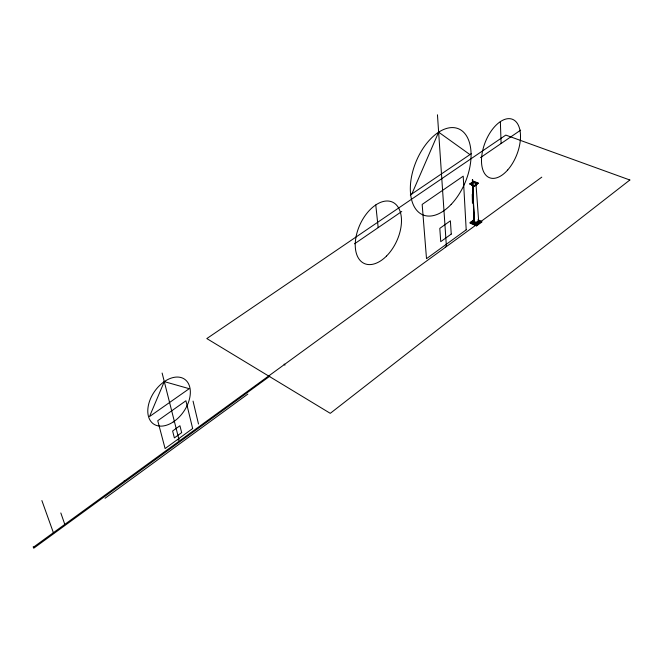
<?xml version="1.0" encoding="UTF-8"?>
<svg xmlns="http://www.w3.org/2000/svg" width="663" height="663" viewBox="0 0 663 663"><rect width="100%" height="100%" fill="white"/><g stroke="black" fill="none" stroke-linecap="round" stroke-linejoin="round"><path stroke-width="0.99" d="M411.872 193.936L438.633 132.161L469.951 154.603M473.879 219.851L470.166 222.536L470.2 223.174L476.548 225.892L476.523 225.254L481.719 221.467L478.089 219.925M269.8 376.203L33.73 548.21L33.191 546.793M476.548 225.892L481.744 222.105L481.719 221.467M105.044 498.269L247.821 394.087M474.824 222.818L473.332 223.895L473.365 224.533M473.962 219.959L471.028 222.461L476.432 224.765L480.857 221.541L478.156 220.398M33.374 547.265L475.636 225.304M476.432 224.765L541.787 177.145M471.028 222.461L473.241 220.862M470.2 223.174L471.683 222.105M474.393 186.021L477.542 183.543L473.689 182.002L470.531 184.206L473.705 182.267L477.551 183.8M474.443 186.088L478.131 183.013L473.606 181.206L469.893 183.792L474.443 186.088L469.893 183.792M478.131 183.013L474.376 185.756L470.531 184.206M469.918 184.264L473.631 181.67L478.156 183.485M354.514 243.818L401.745 211.505M480.484 157.628L520.637 130.155M410.298 195.005L471.219 153.75M479.937 221.334L481.744 222.105M471.012 222.097L476.415 224.401M470.166 222.536L476.523 225.254M473.821 223.133L474.128 221.765A932.203 318.199 -73.8 0 1 472.852 185.831M41.877 500.557L53.645 533.4M53.189 533.135L53.355 533.607M60.822 512.955L64.8 524.383M124.254 480.526L124.395 480.998M178.165 439.909L178.281 440.381M162.12 373.045L179.035 439.834M193.049 401.107L198.502 424.022M284.7 364.302L284.866 365.222M284.178 364.153L284.261 364.617M375.764 204.966L378.175 227.624M476.034 184.77L478.595 220.249M445.296 246.918L445.329 247.365M437.456 114.79L446.414 246.578M472.346 179.656L474.567 223.298M473.606 181.206L473.631 181.67M478.537 220.116L478.562 220.754M472.62 179.474L474.186 223.572M500.358 121.644L501.104 143.523M472.247 194.334L472.446 203.268M475.984 184.629A1.956 1.053 -3.4 0 1 473.929 186.021A1.956 1.053 -3.4 0 1 472.296 184.621M478.23 219.644A2.743 1.541 -3.1 0 1 477.517 221.682A2.743 1.541 -3.1 0 1 473.888 221.657A2.743 1.541 -3.1 0 1 473.747 219.61M478.379 220.025A3.017 1.699 -3.1 0 1 477.774 222.337A3.017 1.699 -3.1 0 1 473.672 222.304A3.017 1.699 -3.1 0 1 473.705 219.992M478.346 220.298A3.29 1.856 -3.1 0 1 478.147 222.925A3.29 1.856 -3.1 0 1 473.498 222.983A3.29 1.856 -3.1 0 1 473.705 220.356M476.183 184.679A2.155 1.16 -3.4 0 1 473.896 185.715A2.155 1.16 -3.4 0 1 471.923 184.67M164.291 381.615L149.49 416.588L189.22 388.692L164.291 381.615M629.85 180.004L330.273 413.339L206.815 338.569L505.794 135.095L629.85 180.004M192.66 428.538L165.095 448.561L157.744 420.707L185.922 400.759L192.66 428.538M466.197 229.837L426.508 258.669L422.165 204.428L463.205 176.167L466.197 229.837M181.662 432.624L174.377 437.903L172.612 431.008L179.938 425.737L181.662 432.624M451.246 234.08L440.738 241.664L439.793 228.37L450.384 220.82L451.246 234.08M451.205 204.353A46.584 26.661 -67.6 0 0 460.114 129.567A46.584 26.661 -67.6 0 0 410.77 181.563A46.584 26.661 -67.6 0 0 451.205 204.353M173.242 421.958A27.241 17.702 -55.2 0 0 185.052 379.543A27.241 17.702 -55.2 0 0 148.91 403.261A27.241 17.702 -55.2 0 0 173.242 421.958M386.463 256.1A33.78 20.13 -65.2 0 0 393.093 202.414A33.78 20.13 -65.2 0 0 355.559 239.898A33.78 20.13 -65.2 0 0 386.463 256.1M507.692 169.985A31.385 16.965 -68.6 0 0 513.527 119.796A31.385 16.965 -68.6 0 0 481.777 155.78A31.385 16.965 -68.6 0 0 507.692 169.985M472.934 185.3A2.345 1.26 -3.4 0 0 476.39 184.007A2.345 1.26 -3.4 0 0 472.818 183.112A2.345 1.26 -3.4 0 0 472.934 185.3"/></g></svg>
